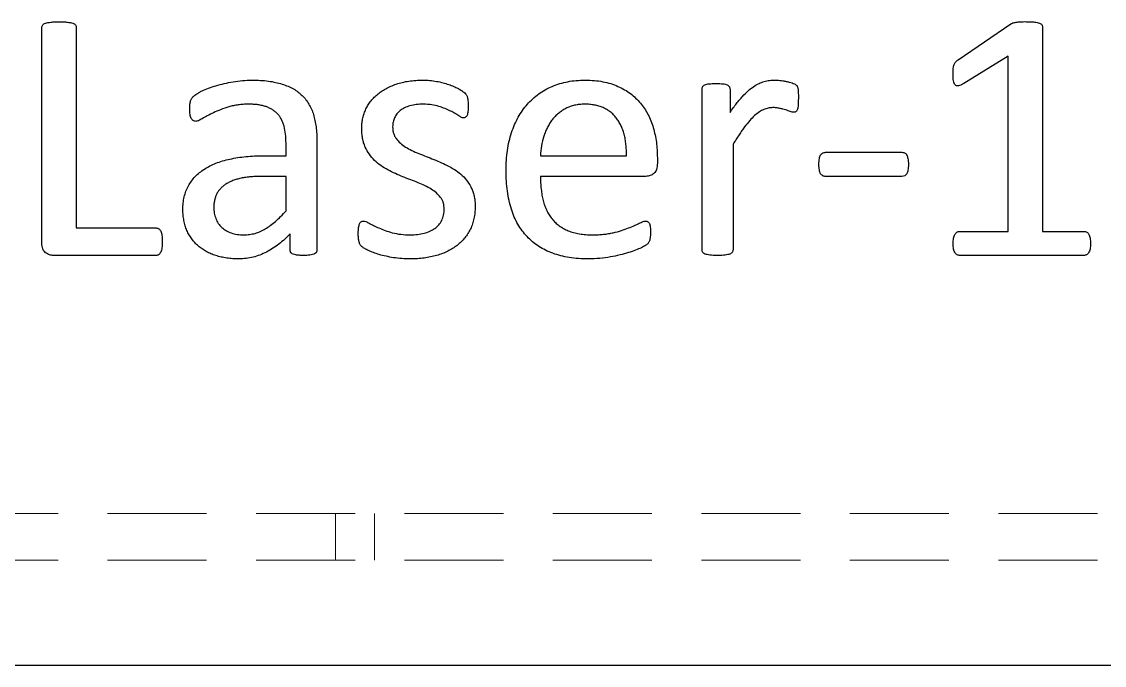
# Model space of a CAD drawing. Header units: millimetres. Extents: x 0 to 210, y 0 to 306.
# Drawn here: x 172.7 to 186.59, y 167.14 to 175.4 of the extents above; entities that cross this region are included whole.
import ezdxf

# ---------------------------------------------------------------- set-up
doc = ezdxf.new("R2010")
doc.units = ezdxf.units.MM
doc.linetypes.add('HIDDEN', pattern=[1.905, 1.27, -0.635])

msp = doc.modelspace()

# ---------------------------------------------------------------- linework, layer by layer
at = {"color": 7, "linetype": 'Continuous', "lineweight": 25}
for p, q in [((172.95762639, 172.56160747), (172.95762639, 175.32654313)), ((173.39880286, 175.32654313), (173.39880286, 172.7532435)), ((184.71497933, 174.91156151), (185.39190948, 175.37135011)), ((185.79586169, 175.33550452), (185.79586169, 172.70912585)), ((185.35468521, 174.95912585), (184.78735985, 174.60618467)), ((185.35468521, 172.70912585), (185.35468521, 174.95912585)), ((181.42821463, 172.47130416), (181.42821463, 174.53518283)), ((181.78667051, 174.53518283), (181.78667051, 174.23463136)), ((176.08997933, 173.67971408), (176.08997933, 173.84377658)), ((176.48703816, 173.86859276), (176.48703816, 172.46923614)), ((181.82527345, 173.82861114), (181.82527345, 172.47130416)), ((175.8045933, 173.67971408), (176.08997933, 173.67971408)), ((179.35468521, 173.67971408), (180.45762639, 173.67971408)), ((183.01300323, 173.72383173), (183.9932422, 173.72383173)), ((180.85468521, 173.65351923), (180.85468521, 173.58320673)), ((176.08997933, 173.4150082), (175.76805838, 173.4150082)), ((176.08997933, 172.97452107), (176.08997933, 173.4150082)), ((180.70785617, 173.4150082), (179.35468521, 173.4150082)), ((183.9932422, 173.4150082), (183.01300323, 173.4150082)), ((173.39880286, 172.7532435), (174.42453816, 172.7532435)), ((184.73152345, 172.70912585), (185.35468521, 172.70912585)), ((185.79586169, 172.70912585), (186.33147749, 172.70912585)), ((176.14305838, 172.46992548), (176.14305838, 172.6794843)), ((174.42109146, 172.40030232), (173.10514477, 172.40030232)), ((186.32872014, 172.40030232), (184.73359146, 172.40030232)), ((196.02536459, 167.14058668), (124.52494397, 167.14058668))]:
    msp.add_line(p, q, dxfattribs=at)
at = {"color": 7, "linetype": 'HIDDEN', "lineweight": 18}
for p, q in [((196.02536459, 169.09058668), (124.52494397, 169.09058668)), ((176.72515428, 169.09058668), (176.72515428, 168.49058668)), ((177.22515428, 168.49058668), (177.22515428, 169.09058668)), ((196.02536459, 168.49058668), (124.52494397, 168.49058668))]:
    msp.add_line(p, q, dxfattribs=at)
at = {"color": 7, "linetype": 'Continuous', "lineweight": 25}
for points, knots in [([(172.95762639, 175.32654313), (172.95819943, 175.33235997), (172.9593292, 175.34382794), (172.96735652, 175.36033933), (172.98311637, 175.37308689), (173.00626821, 175.38163517), (173.03660805, 175.38888529), (173.07581153, 175.39481412), (173.12385808, 175.39998728), (173.1591243, 175.40019167), (173.17821463, 175.40030232)], [0, 0, 0, 0, 0.0690550282, 0.1361428946, 0.2115820834, 0.3032686087, 0.4269725219, 0.5816730595, 0.7735509872, 1, 1, 1, 1]), ([(173.17821463, 175.40030232), (173.19776936, 175.40022725), (173.23327499, 175.40009093), (173.2815079, 175.39470473), (173.3203559, 175.38908635), (173.35045448, 175.38126653), (173.3738456, 175.37352249), (173.38906714, 175.36007401), (173.3971208, 175.34385417), (173.3982368, 175.33236879), (173.39880286, 175.32654313)], [0, 0, 0, 0, 0.2317710216, 0.420827934, 0.5754407725, 0.6964317919, 0.7905861104, 0.8639342843, 0.9309841188, 1, 1, 1, 1]), ([(185.39190948, 175.37135011), (185.39574858, 175.37377602), (185.40378059, 175.3788514), (185.41851075, 175.38445852), (185.43641164, 175.38889869), (185.45793973, 175.39385879), (185.48318721, 175.39840952), (185.51325254, 175.39873687), (185.54859396, 175.40082134), (185.57434867, 175.40048529), (185.58837088, 175.40030232)], [0, 0, 0, 0, 0.0676513355, 0.1415370648, 0.2338942264, 0.3429032026, 0.4714732299, 0.6156989461, 0.7907664089, 1, 1, 1, 1]), ([(185.58837088, 175.40030232), (185.60745535, 175.40007223), (185.64221297, 175.39965319), (185.6890871, 175.39599521), (185.72645557, 175.39199075), (185.75452503, 175.38450788), (185.77515703, 175.37534626), (185.78768402, 175.36291642), (185.79470838, 175.34949766), (185.79547662, 175.34017654), (185.79586169, 175.33550452)], [0, 0, 0, 0, 0.2428685794, 0.4423245156, 0.5987106719, 0.720065659, 0.8116413556, 0.8819698164, 0.9408399071, 1, 1, 1, 1]), ([(184.64880286, 174.73164423), (184.64881976, 174.74429298), (184.64885085, 174.76755885), (184.6518974, 174.79974434), (184.65543052, 174.82666391), (184.66186027, 174.84888002), (184.67005959, 174.8675306), (184.6819142, 174.88336332), (184.69680178, 174.89818068), (184.70864181, 174.90689635), (184.71497933, 174.91156151)], [0, 0, 0, 0, 0.1879599626, 0.3457299854, 0.4805564649, 0.5908537309, 0.6886985454, 0.7816479791, 0.8831244093, 1, 1, 1, 1]), ([(174.85468521, 174.27805967), (174.8550653, 174.29621087), (174.85574183, 174.32851907), (174.86077497, 174.37350872), (174.8762496, 174.41171256), (174.89857952, 174.43879165), (174.92235552, 174.4603231), (174.94777289, 174.47601987), (174.97722846, 174.4946547), (175.02708039, 174.51846518), (175.09761691, 174.54957781), (175.19323518, 174.58032418), (175.29845995, 174.60870205), (175.41243629, 174.63085721), (175.53134606, 174.64797314), (175.61243599, 174.64952646), (175.65293889, 174.65030232)], [0, 0, 0, 0, 0.0563931712, 0.1003769527, 0.1397198296, 0.1823882609, 0.2081569167, 0.2390200086, 0.2748640689, 0.3163351025, 0.4102801003, 0.5140435354, 0.6277218741, 0.7484506847, 0.874355812, 1, 1, 1, 1]), ([(175.65293889, 174.65030232), (175.68948337, 174.64952355), (175.75992934, 174.64802233), (175.86149475, 174.63989688), (175.95420557, 174.62280502), (176.03890031, 174.60139693), (176.11534237, 174.5726225), (176.18472477, 174.53940055), (176.24615852, 174.49902769), (176.29958945, 174.45232777), (176.3464262, 174.40020119), (176.38596528, 174.34171191), (176.41833056, 174.27721839), (176.44395724, 174.20682857), (176.46262362, 174.13065665), (176.47756574, 174.0487797), (176.4854769, 173.96066114), (176.486508, 173.89985648), (176.48703816, 173.86859276)], [0, 0, 0, 0, 0.0829849862, 0.15996833, 0.2309831384, 0.2967785435, 0.3580175506, 0.4161095238, 0.4710896471, 0.5243347843, 0.5767973165, 0.6297529018, 0.6841108046, 0.7402226373, 0.7994351011, 0.8619582136, 0.929023522, 1, 1, 1, 1]), ([(177.06056757, 174.03127658), (177.0609568, 174.05154452), (177.06173102, 174.09185979), (177.07233446, 174.15153272), (177.08696351, 174.21014348), (177.10870214, 174.26691434), (177.13593074, 174.32167723), (177.17089761, 174.37256123), (177.21106353, 174.42058897), (177.25742348, 174.46490012), (177.31042362, 174.5048673), (177.36882195, 174.54148851), (177.43382148, 174.57327167), (177.50470795, 174.6009599), (177.58231908, 174.62268623), (177.66562464, 174.63965888), (177.75547964, 174.64805111), (177.81721761, 174.64953455), (177.84917051, 174.65030232)], [0, 0, 0, 0, 0.0540453228, 0.1075024178, 0.1613698505, 0.2151533665, 0.2694800235, 0.3242723609, 0.3795741191, 0.4364197911, 0.4950741581, 0.5565301599, 0.6201854163, 0.6879756766, 0.759439323, 0.8351211791, 0.9146658541, 1, 1, 1, 1]), ([(177.84917051, 174.65030232), (177.8779353, 174.64946723), (177.93569631, 174.64779032), (178.02091681, 174.6355056), (178.10206291, 174.61831808), (178.175647, 174.59578036), (178.24058165, 174.57284903), (178.29412299, 174.54551009), (178.33701373, 174.5198619), (178.36936649, 174.49708901), (178.39153286, 174.47779504), (178.40538355, 174.46092156), (178.41309416, 174.44446163), (178.41748346, 174.42684584), (178.42183485, 174.40640749), (178.42506653, 174.38198289), (178.42820592, 174.35258366), (178.42821155, 174.33115062), (178.42821463, 174.31941997)], [0, 0, 0, 0, 0.11567817758, 0.23228698939, 0.34578408751, 0.44901913322, 0.54173675166, 0.62234719366, 0.69035530385, 0.74268590336, 0.78129942472, 0.80829646838, 0.82979656075, 0.85379437247, 0.88116857587, 0.91384967842, 0.95284851887, 1, 1, 1, 1]), ([(178.91350874, 173.49290342), (178.91409815, 173.53661052), (178.91524909, 173.6219584), (178.93019472, 173.7464408), (178.95032692, 173.86459703), (178.98195061, 173.97536714), (179.02088151, 174.07883257), (179.06806522, 174.17459291), (179.1222599, 174.26251159), (179.18482539, 174.341748), (179.2548232, 174.41229909), (179.33159205, 174.47477098), (179.41559327, 174.52816123), (179.50635479, 174.57216115), (179.60318659, 174.6078269), (179.70623118, 174.63196617), (179.81443629, 174.64790795), (179.88840356, 174.64949335), (179.92614661, 174.65030232)], [0, 0, 0, 0, 0.0754354862, 0.1473046475, 0.2162688163, 0.2822251943, 0.34590267, 0.4069527778, 0.4663052273, 0.523942804, 0.5809056873, 0.6376136647, 0.6945281484, 0.7523852457, 0.8115130734, 0.8723422395, 0.9348604508, 1, 1, 1, 1]), ([(179.92614661, 174.65030232), (179.96618777, 174.64953312), (180.04336478, 174.64805053), (180.15437832, 174.63232829), (180.25647803, 174.60840772), (180.3486831, 174.57235376), (180.43294695, 174.52963865), (180.50877424, 174.4791067), (180.5774765, 174.42224589), (180.63729005, 174.35744902), (180.6907482, 174.2873464), (180.73560211, 174.21045366), (180.77392402, 174.12850742), (180.80288401, 174.04028665), (180.82637309, 173.94841671), (180.84287817, 173.85276503), (180.85256884, 173.75413492), (180.85397428, 173.68731833), (180.85468521, 173.65351923)], [0, 0, 0, 0, 0.077659023, 0.1496832512, 0.2171759299, 0.2806991553, 0.3413310647, 0.4002056352, 0.4571903021, 0.5139826947, 0.5709760858, 0.6279555174, 0.6864182245, 0.7462128576, 0.8078644908, 0.8703301056, 0.9344066321, 1, 1, 1, 1]), ([(181.78667051, 174.23463136), (181.80085779, 174.25489192), (181.82814579, 174.29386136), (181.86846195, 174.34944576), (181.90848708, 174.39807537), (181.95784187, 174.45395849), (182.01679572, 174.51257333), (182.08750107, 174.56842632), (182.15551724, 174.60946244), (182.2239952, 174.6335851), (182.29131227, 174.6481484), (182.33646052, 174.64958889), (182.35882124, 174.65030232)], [0, 0, 0, 0, 0.1004618626, 0.1932297, 0.2787887278, 0.3561357754, 0.4960420431, 0.6157090158, 0.7215123213, 0.816872714, 0.9093019471, 1, 1, 1, 1]), ([(182.35882124, 174.65030232), (182.36962646, 174.65020173), (182.39241899, 174.64998954), (182.42829344, 174.64693129), (182.46723994, 174.6423719), (182.50747669, 174.63481632), (182.5466909, 174.62561666), (182.58144705, 174.6144916), (182.61027, 174.60503434), (182.62985016, 174.59264254), (182.64252663, 174.58133443), (182.64994494, 174.56991427), (182.65530889, 174.55786828), (182.65841134, 174.54264026), (182.66150806, 174.52220228), (182.66203953, 174.49449643), (182.66405233, 174.45800229), (182.66370451, 174.43063914), (182.66350874, 174.41523798)], [0, 0, 0, 0, 0.0695103247, 0.1466251063, 0.2315389512, 0.321734066, 0.4099563261, 0.4904013224, 0.5568565065, 0.6040331533, 0.6385516149, 0.6652076076, 0.6910303938, 0.7229491632, 0.7647705254, 0.8239887472, 0.9009332346, 1, 1, 1, 1]), ([(184.78735985, 174.60618467), (184.77439759, 174.59973482), (184.75194586, 174.58856313), (184.72090817, 174.57681421), (184.69459899, 174.5764979), (184.67329968, 174.58816514), (184.66050646, 174.61149509), (184.6528676, 174.64290594), (184.64949488, 174.68401768), (184.64904991, 174.71464153), (184.64880286, 174.73164423)], [0, 0, 0, 0, 0.1623060313, 0.2811277607, 0.3686601833, 0.448143587, 0.5395254088, 0.6568891477, 0.8095010667, 1, 1, 1, 1]), ([(181.42821463, 174.53518283), (181.42869499, 174.54071408), (181.42959618, 174.55109116), (181.43435344, 174.56670843), (181.446827, 174.5795928), (181.46535744, 174.59034857), (181.49004848, 174.59928756), (181.52208197, 174.60336202), (181.56211741, 174.60614162), (181.59203741, 174.6061692), (181.60882124, 174.60618467)], [0, 0, 0, 0, 0.0772829389, 0.1449892055, 0.2219411668, 0.3194881072, 0.4417875585, 0.5841468939, 0.7667244077, 1, 1, 1, 1]), ([(181.60882124, 174.60618467), (181.62491782, 174.60616737), (181.6541525, 174.60613595), (181.69369686, 174.6032375), (181.72560794, 174.59956976), (181.74963598, 174.59044988), (181.76703118, 174.57924035), (181.7788024, 174.56641259), (181.78570722, 174.55142998), (181.78633911, 174.54077226), (181.78667051, 174.53518283)], [0, 0, 0, 0, 0.2271962272, 0.4126349198, 0.5604310762, 0.678562844, 0.7721724521, 0.8503303303, 0.9215059574, 1, 1, 1, 1]), ([(182.66350874, 174.41523798), (182.66341061, 174.3998394), (182.66323182, 174.3717828), (182.66120147, 174.3335954), (182.65816266, 174.30286743), (182.6529713, 174.27884126), (182.64531154, 174.26073018), (182.63555796, 174.24732094), (182.62179253, 174.23867543), (182.61125072, 174.23783752), (182.60560433, 174.23738872)], [0, 0, 0, 0, 0.2257333133, 0.4112915658, 0.5604717992, 0.6781381815, 0.7701496367, 0.846969611, 0.918034076, 1, 1, 1, 1]), ([(174.93120176, 174.12089055), (174.92539948, 174.12150464), (174.91405889, 174.12270489), (174.89773291, 174.12988453), (174.88490242, 174.14327609), (174.87233712, 174.16016934), (174.86418699, 174.1833715), (174.85776987, 174.21108436), (174.85586955, 174.24334807), (174.8550927, 174.26611669), (174.85468521, 174.27805967)], [0, 0, 0, 0, 0.0901816897, 0.17626040509, 0.26948588748, 0.37424635001, 0.50058309232, 0.64662355837, 0.81464099756, 1, 1, 1, 1]), ([(175.61088926, 174.34147879), (175.58789869, 174.34108595), (175.54297914, 174.34031841), (175.4772654, 174.33420841), (175.41504605, 174.3231965), (175.33929564, 174.30313999), (175.25315365, 174.27384628), (175.16166781, 174.23387805), (175.08373939, 174.19455038), (175.02825468, 174.16322761), (174.99153201, 174.14015073), (174.96794771, 174.13060677), (174.94873616, 174.12234575), (174.93654461, 174.12133396), (174.93120176, 174.12089055)], [0, 0, 0, 0, 0.0952906216, 0.186181152, 0.2732482423, 0.3568766519, 0.5107924503, 0.6498672411, 0.7704149498, 0.872370113, 0.9141924531, 0.9495882467, 0.9779074446, 1, 1, 1, 1]), ([(176.08997933, 173.84377658), (176.08904949, 173.88225246), (176.08729312, 173.9549293), (176.07029792, 174.04219978), (176.0513479, 174.10446289), (176.03228315, 174.14577347), (176.00963546, 174.18321067), (175.98256328, 174.21670748), (175.9510511, 174.24557523), (175.91638702, 174.27181478), (175.87657271, 174.29278625), (175.83307276, 174.31098228), (175.7846533, 174.32455185), (175.73147845, 174.33517384), (175.67279283, 174.34013024), (175.63203478, 174.34101814), (175.61088926, 174.34147879)], [0, 0, 0, 0, 0.1442134007, 0.2724038063, 0.3321271679, 0.3880772119, 0.4426480527, 0.4959784851, 0.5490573574, 0.6026936498, 0.6586436939, 0.7174132274, 0.7793610883, 0.8470064668, 0.9206260509, 1, 1, 1, 1]), ([(177.85468521, 174.34147879), (177.82358739, 174.34049577), (177.76461898, 174.33863174), (177.68231716, 174.32293172), (177.61218663, 174.29804752), (177.55548581, 174.26319498), (177.51166248, 174.21963964), (177.48052547, 174.16881024), (177.46105293, 174.11190194), (177.45877771, 174.07209834), (177.45762639, 174.05195673)], [0, 0, 0, 0, 0.16856715156, 0.31964085167, 0.45254517281, 0.5701358717, 0.67766417698, 0.78455484248, 0.89097937039, 1, 1, 1, 1]), ([(178.36686352, 174.1650082), (178.35792133, 174.16680593), (178.33539703, 174.17133418), (178.30208757, 174.19660334), (178.2564489, 174.2245323), (178.19881098, 174.25546473), (178.12973774, 174.28644197), (178.04946876, 174.31561217), (177.95653373, 174.33860535), (177.88977018, 174.34048894), (177.85468521, 174.34147879)], [0, 0, 0, 0, 0.049290785, 0.1241575461, 0.2233517512, 0.3428905603, 0.4804481729, 0.6363849268, 0.8089163557, 1, 1, 1, 1]), ([(178.42821463, 174.31941997), (178.42815513, 174.30677734), (178.42804462, 174.28329376), (178.42544516, 174.25077197), (178.42071031, 174.22348837), (178.41434347, 174.20145513), (178.40528668, 174.18427611), (178.39337899, 174.17318815), (178.38038856, 174.16625616), (178.37130345, 174.16541787), (178.36686352, 174.1650082)], [0, 0, 0, 0, 0.2080106405, 0.3863782933, 0.5362090303, 0.662984213, 0.7628872753, 0.8511646361, 0.927263575, 1, 1, 1, 1]), ([(179.92201058, 174.34147879), (179.89968162, 174.3408484), (179.85615033, 174.33961944), (179.7931444, 174.32917317), (179.73434481, 174.31176538), (179.67995536, 174.28773927), (179.6302043, 174.25738317), (179.58357567, 174.2240599), (179.54219593, 174.18489879), (179.50472737, 174.14200517), (179.47151934, 174.09484588), (179.44264271, 174.04372764), (179.41775338, 173.98873424), (179.38944039, 173.91086642), (179.36412692, 173.80752679), (179.35785419, 173.7226126), (179.35468521, 173.67971408)], [0, 0, 0, 0, 0.0688725322, 0.1342699807, 0.1964150959, 0.2576842815, 0.31715024, 0.3760085416, 0.4342053481, 0.4925057385, 0.5515261257, 0.6118608591, 0.6734206836, 0.737576197, 0.8674239144, 1, 1, 1, 1]), ([(180.45762639, 173.67971408), (180.457684, 173.70476443), (180.45779618, 173.75353982), (180.45318218, 173.82476472), (180.44325244, 173.89195344), (180.43011454, 173.95510668), (180.41111577, 174.0138978), (180.38772532, 174.06832589), (180.36009761, 174.11893475), (180.32839563, 174.1652548), (180.29257176, 174.20719543), (180.25159596, 174.24283788), (180.20700152, 174.27391005), (180.15785781, 174.29839814), (180.10475541, 174.31810383), (180.04754974, 174.33149191), (179.98614842, 174.34007149), (179.94387033, 174.34099915), (179.92201058, 174.34147879)], [0, 0, 0, 0, 0.0773780166, 0.1506622716, 0.2202321916, 0.2870646895, 0.3496975328, 0.4107496359, 0.4698388345, 0.5275299891, 0.5838912787, 0.6397180705, 0.6948500373, 0.7513586536, 0.8088529467, 0.8694577149, 0.932503531, 1, 1, 1, 1]), ([(182.33400507, 174.29736114), (182.31456977, 174.2961013), (182.27534432, 174.29355862), (182.21713285, 174.27432724), (182.15844839, 174.24150779), (182.09823528, 174.19316519), (182.0350022, 174.12836779), (181.98223598, 174.06253365), (181.93767296, 174.00110198), (181.90215132, 173.94785248), (181.86415351, 173.88999908), (181.83854116, 173.84955961), (181.82527345, 173.82861114)], [0, 0, 0, 0, 0.0809335826, 0.1633448848, 0.2529535741, 0.3600839835, 0.4840530961, 0.6297843139, 0.7114179489, 0.8004306105, 0.8966190156, 1, 1, 1, 1]), ([(182.60560433, 174.23738872), (182.59866136, 174.23806662), (182.58308298, 174.23958768), (182.55871996, 174.24807187), (182.53075176, 174.25886311), (182.49859014, 174.26861701), (182.46305466, 174.27974574), (182.42330884, 174.28790296), (182.38009582, 174.29685594), (182.34968447, 174.29718928), (182.33400507, 174.29736114)], [0, 0, 0, 0, 0.0746337228, 0.1674602908, 0.2751189128, 0.396778869, 0.5278700413, 0.6744447998, 0.8321510925, 1, 1, 1, 1]), ([(178.1193911, 172.99657989), (178.11894501, 173.0106492), (178.11807231, 173.03817393), (178.10886084, 173.07750719), (178.09434248, 173.11347619), (178.06643686, 173.15664225), (178.02032934, 173.20526881), (177.95165849, 173.25436013), (177.87196982, 173.29739453), (177.78292675, 173.33476606), (177.68811172, 173.37137568), (177.59017718, 173.40888933), (177.49235512, 173.451161), (177.39580378, 173.4962947), (177.30585716, 173.55206711), (177.22466722, 173.61820045), (177.15563443, 173.69795876), (177.11142139, 173.77580369), (177.0844248, 173.84493316), (177.07128928, 173.90302946), (177.06178933, 173.96547756), (177.06098217, 174.00894809), (177.06056757, 174.03127658)], [0, 0, 0, 0, 0.0264307386, 0.0517082189, 0.0755548677, 0.0990659928, 0.1480165776, 0.2005943851, 0.2572882693, 0.3180916823, 0.3821630387, 0.4485626736, 0.515383274, 0.5826763964, 0.6489012506, 0.7140030012, 0.7790012971, 0.8461971208, 0.8813676026, 0.9182808052, 0.9580252198, 1, 1, 1, 1]), ([(177.45762639, 174.05195673), (177.45806106, 174.03742952), (177.45890501, 174.00922377), (177.46812061, 173.96895484), (177.48287119, 173.93223283), (177.50988065, 173.88776726), (177.55703272, 173.83924886), (177.62524363, 173.78930633), (177.70519215, 173.7454743), (177.79477094, 173.70756849), (177.88982793, 173.67049053), (177.98749884, 173.63238403), (178.08565336, 173.59156781), (178.18145263, 173.54520109), (178.27316779, 173.49324388), (178.35339961, 173.42749147), (178.42188621, 173.35013315), (178.4657321, 173.27430868), (178.49223051, 173.20716771), (178.50690779, 173.15123151), (178.51491139, 173.09056561), (178.51592732, 173.04853281), (178.51644992, 173.02691077)], [0, 0, 0, 0, 0.0274294242, 0.0532564471, 0.0776240526, 0.101991658, 0.1511857175, 0.2042834606, 0.261469367, 0.3231472243, 0.3881007046, 0.4544261979, 0.5214088441, 0.589036675, 0.6556575557, 0.7201954998, 0.7842474551, 0.8500542647, 0.884589146, 0.9205278427, 0.959118838, 1, 1, 1, 1]), ([(174.76644992, 172.98899717), (174.7670676, 173.01732598), (174.76827075, 173.07250669), (174.78268982, 173.15206183), (174.80451732, 173.22610631), (174.83573747, 173.29445196), (174.87630115, 173.35640145), (174.92340158, 173.41387654), (174.97915707, 173.46489867), (175.04232516, 173.51064441), (175.11347713, 173.55066384), (175.19165861, 173.58564536), (175.27765669, 173.61451456), (175.37047244, 173.63857842), (175.47053341, 173.65666623), (175.57653638, 173.67077097), (175.68868384, 173.67797894), (175.7652925, 173.67912576), (175.8045933, 173.67971408)], [0, 0, 0, 0, 0.06032764666, 0.11751018532, 0.17175277452, 0.22458104126, 0.27703318776, 0.32921928754, 0.38260564269, 0.43767590809, 0.49515774067, 0.55633861975, 0.62001063091, 0.68833175129, 0.76058622447, 0.8366622498, 0.91620654985, 1, 1, 1, 1]), ([(182.92821463, 173.57079864), (182.92840455, 173.58391425), (182.92875554, 173.6081537), (182.9330519, 173.64134007), (182.93855804, 173.66846416), (182.94750469, 173.68960984), (182.96009192, 173.70513498), (182.97520874, 173.71629056), (182.99344863, 173.72281054), (183.00628659, 173.72348097), (183.01300323, 173.72383173)], [0, 0, 0, 0, 0.1986170814, 0.3670715333, 0.5064532535, 0.6171246146, 0.7112129953, 0.805943625, 0.8984724217, 1, 1, 1, 1]), ([(183.9932422, 173.72383173), (183.99927069, 173.72370504), (184.01092882, 173.72346004), (184.02732798, 173.71755399), (184.04256298, 173.70739587), (184.05347413, 173.68997186), (184.06348795, 173.66832755), (184.06970995, 173.64088949), (184.07499199, 173.60799494), (184.07517411, 173.58392763), (184.07527345, 173.57079864)], [0, 0, 0, 0, 0.0921174355, 0.1781404643, 0.2643808148, 0.3682760036, 0.488434383, 0.6306603483, 0.7985211727, 1, 1, 1, 1]), ([(180.85468521, 173.58320673), (180.85420234, 173.56915973), (180.85329793, 173.54284987), (180.84554852, 173.50620182), (180.83063772, 173.47646164), (180.81114105, 173.45271409), (180.78703924, 173.43707213), (180.76261489, 173.42339355), (180.73550039, 173.4170397), (180.71706616, 173.41568502), (180.70785617, 173.4150082)], [0, 0, 0, 0, 0.1669474989, 0.3126907189, 0.4409304696, 0.5591222451, 0.6727782306, 0.7802622941, 0.890216001, 1, 1, 1, 1]), ([(183.01300323, 173.4150082), (183.00624513, 173.41526767), (182.99324559, 173.41576676), (182.97562089, 173.42354004), (182.95961682, 173.43359894), (182.9475972, 173.45009744), (182.93854041, 173.47173395), (182.93313447, 173.49936768), (182.92870926, 173.53297518), (182.92838919, 173.55745012), (182.92821463, 173.57079864)], [0, 0, 0, 0, 0.1003212147, 0.1929726865, 0.2845960935, 0.3802654971, 0.4927705872, 0.6338511476, 0.8003040024, 1, 1, 1, 1]), ([(184.07527345, 173.57079864), (184.07510603, 173.55721394), (184.07479862, 173.53226929), (184.07030213, 173.49827623), (184.06528789, 173.47028543), (184.05264564, 173.44435314), (184.03028062, 173.4191414), (184.00559359, 173.41638652), (183.9932422, 173.4150082)], [0, 0, 0, 0, 0.2061807833, 0.3785955896, 0.5217915118, 0.6342613763, 0.8170139559, 1, 1, 1, 1]), ([(175.76805838, 173.4150082), (175.74299722, 173.41490615), (175.69464545, 173.41470925), (175.62475579, 173.40863264), (175.55976571, 173.40085539), (175.49994834, 173.38903381), (175.44496687, 173.37480032), (175.39510005, 173.35687102), (175.34990708, 173.33563337), (175.31007832, 173.31056925), (175.27415524, 173.28376077), (175.24389992, 173.25345593), (175.21873539, 173.22035861), (175.19778294, 173.1854314), (175.18249938, 173.14717302), (175.17176253, 173.10664869), (175.16436855, 173.06325158), (175.16380156, 173.03337721), (175.16350874, 173.01794938)], [0, 0, 0, 0, 0.0918881421, 0.177284501, 0.2571571422, 0.3318735338, 0.4007725647, 0.4652946931, 0.525992938, 0.5835306828, 0.6376452103, 0.6900930437, 0.7399934278, 0.7898653299, 0.8390125928, 0.8905379992, 0.9434712213, 1, 1, 1, 1]), ([(179.96888558, 172.35618467), (179.92680699, 172.35718921), (179.84519601, 172.35913749), (179.72652516, 172.37193169), (179.61615277, 172.39491717), (179.5131818, 172.42529672), (179.41897929, 172.46660973), (179.33192172, 172.51548027), (179.25304778, 172.57391001), (179.18133107, 172.64031055), (179.11818939, 172.71613079), (179.06368482, 172.80110497), (179.0164198, 172.89445065), (178.97889131, 172.99732194), (178.94902569, 173.10870019), (178.92921836, 173.22925476), (178.91544312, 173.35816474), (178.91416578, 173.44713788), (178.91350874, 173.49290342)], [0, 0, 0, 0, 0.0711392015, 0.1379737369, 0.2014346852, 0.2615247512, 0.3191117718, 0.374954756, 0.42996192, 0.4846568416, 0.5398146766, 0.5962744025, 0.6549927743, 0.7163255804, 0.7810589697, 0.8496473587, 0.9226623815, 1, 1, 1, 1]), ([(179.35468521, 173.4150082), (179.35496423, 173.38695437), (179.35550716, 173.3323646), (179.36314408, 173.25259974), (179.37270256, 173.17692011), (179.38804959, 173.10573385), (179.40751662, 173.03889915), (179.43419763, 172.97755402), (179.46499948, 172.92021209), (179.50249054, 172.86850544), (179.54550859, 172.82139564), (179.59550725, 172.78118435), (179.65066863, 172.74528306), (179.71235303, 172.71543832), (179.78130811, 172.69303516), (179.85677639, 172.6764525), (179.93923563, 172.6670051), (179.99643512, 172.66569017), (180.02610066, 172.6650082)], [0, 0, 0, 0, 0.0726862798, 0.1414398026, 0.2075631469, 0.2702946731, 0.3300250936, 0.3876639343, 0.4433748831, 0.4984196083, 0.5527899469, 0.6082328076, 0.6642390714, 0.7231110496, 0.7852659374, 0.8517424272, 0.9231087297, 1, 1, 1, 1]), ([(175.48611904, 172.35618467), (175.45943936, 172.35667571), (175.40709648, 172.35763907), (175.33065479, 172.36631331), (175.25792922, 172.37898253), (175.18972463, 172.39771458), (175.12563026, 172.42104601), (175.06666981, 172.44999546), (175.01221624, 172.48320384), (174.96301587, 172.52138331), (174.91854479, 172.56412358), (174.8799781, 172.6121779), (174.84585357, 172.66426318), (174.81687808, 172.7207363), (174.79375114, 172.78191751), (174.77844641, 172.84754248), (174.76841668, 172.91699963), (174.76711627, 172.96460395), (174.76644992, 172.98899717)], [0, 0, 0, 0, 0.0738946767, 0.1449739955, 0.2129072946, 0.2782370905, 0.3406802187, 0.4016121373, 0.4599198932, 0.517097533, 0.5738268255, 0.6304022974, 0.6874379866, 0.7460922792, 0.8059267193, 0.8681552769, 0.9324406293, 1, 1, 1, 1]), ([(175.16350874, 173.01794938), (175.16450587, 172.99229678), (175.16642418, 172.94294515), (175.18663327, 172.87311045), (175.21837039, 172.8111557), (175.26364254, 172.75861031), (175.31999788, 172.71585136), (175.38788037, 172.68644532), (175.46517454, 172.66817448), (175.52001464, 172.6660993), (175.54884882, 172.6650082)], [0, 0, 0, 0, 0.1299336864, 0.2499723987, 0.3658272847, 0.4808626479, 0.5991708069, 0.7219010532, 0.8537793557, 1, 1, 1, 1]), ([(175.54884882, 172.6650082), (175.5732816, 172.66590293), (175.62166611, 172.66767477), (175.69235728, 172.68281196), (175.76032089, 172.70645551), (175.82612283, 172.74020674), (175.89051153, 172.78504556), (175.95690408, 172.83792344), (176.02387693, 172.90212626), (176.06728589, 172.94966739), (176.08997933, 172.97452107)], [0, 0, 0, 0, 0.1137080733, 0.2251773794, 0.3351982988, 0.4481734977, 0.5684098468, 0.700136955, 0.8432368275, 1, 1, 1, 1]), ([(177.68441867, 172.6650082), (177.71550096, 172.66608242), (177.77484934, 172.66813352), (177.85924244, 172.68310413), (177.93375742, 172.70854234), (177.99870101, 172.74347093), (178.05178154, 172.79025086), (178.09084032, 172.84901705), (178.11611024, 172.91904416), (178.11826324, 172.96992557), (178.1193911, 172.99657989)], [0, 0, 0, 0, 0.1508560855, 0.2880439026, 0.4143365269, 0.5316758458, 0.6438594345, 0.754000149, 0.8711324967, 1, 1, 1, 1]), ([(178.51644992, 173.02691077), (178.51595497, 173.0008914), (178.51498594, 172.94994958), (178.50248922, 172.87587758), (178.48440408, 172.80584319), (178.45791899, 172.74064769), (178.42459237, 172.68042502), (178.38512939, 172.62462275), (178.33850914, 172.57425637), (178.2861055, 172.52859475), (178.22769088, 172.48882789), (178.16459801, 172.4529857), (178.09539023, 172.42395286), (178.02154037, 172.39887064), (177.94305863, 172.37988512), (177.86059502, 172.36610763), (177.77420806, 172.35768603), (177.71522832, 172.35669221), (177.68510801, 172.35618467)], [0, 0, 0, 0, 0.0647248321, 0.1267209951, 0.1865453247, 0.2445635335, 0.3014216315, 0.3576310267, 0.4143305325, 0.4719295863, 0.5303415248, 0.590034348, 0.6523229537, 0.7169237214, 0.7840963538, 0.8531463025, 0.9250034273, 1, 1, 1, 1]), ([(177.01644992, 172.68568835), (177.01672477, 172.69902322), (177.01722817, 172.72344698), (177.02049709, 172.75713695), (177.02599019, 172.78429774), (177.03202691, 172.80598477), (177.03984256, 172.82274919), (177.05183501, 172.83389366), (177.06617149, 172.84039881), (177.07658471, 172.84111214), (177.08193705, 172.84147879)], [0, 0, 0, 0, 0.2138276117, 0.3916401936, 0.5419386101, 0.657340321, 0.7529243375, 0.8337315791, 0.9145388207, 1, 1, 1, 1]), ([(177.08193705, 172.84147879), (177.092671, 172.83967043), (177.11931582, 172.83518156), (177.16136387, 172.81107571), (177.21620216, 172.78293867), (177.28360116, 172.75088936), (177.36365946, 172.7192497), (177.45706524, 172.68967364), (177.56561163, 172.66813755), (177.64340217, 172.66608857), (177.68441867, 172.6650082)], [0, 0, 0, 0, 0.0511320148, 0.1269248085, 0.2260308544, 0.3436212452, 0.4791652226, 0.6327342247, 0.8063523174, 1, 1, 1, 1]), ([(180.02610066, 172.6650082), (180.05001393, 172.66511008), (180.09630253, 172.66530728), (180.16365413, 172.67146855), (180.22704662, 172.67916984), (180.3038951, 172.6947872), (180.39012845, 172.71815227), (180.48136931, 172.75067007), (180.55710005, 172.78341318), (180.61848939, 172.81098617), (180.66443129, 172.83509585), (180.69300178, 172.83965743), (180.70440948, 172.84147879)], [0, 0, 0, 0, 0.1013556813, 0.1961927748, 0.286596348, 0.3720157256, 0.5284931605, 0.6650230693, 0.7824769239, 0.8779575631, 0.9512705721, 1, 1, 1, 1]), ([(180.70440948, 172.84147879), (180.70978724, 172.8411629), (180.7200394, 172.8405607), (180.73372198, 172.83363947), (180.74563497, 172.82370266), (180.75363647, 172.80811535), (180.75990965, 172.78812149), (180.76344351, 172.76229458), (180.76640596, 172.73033643), (180.76643436, 172.70683963), (180.76644992, 172.69396041)], [0, 0, 0, 0, 0.089644472, 0.17089824, 0.2530660275, 0.3465442205, 0.4602127991, 0.6050801564, 0.7835340285, 1, 1, 1, 1]), ([(174.42453816, 172.7532435), (174.43088631, 172.75282524), (174.44306287, 172.75202299), (174.45894073, 172.74252762), (174.47280415, 172.72965254), (174.48356306, 172.71088776), (174.49292214, 172.68687672), (174.49743375, 172.65616907), (174.5010325, 172.61937369), (174.5014939, 172.59264304), (174.50174404, 172.57815158)], [0, 0, 0, 0, 0.089068866, 0.1708451946, 0.256252117, 0.3558742286, 0.4746576214, 0.6205937377, 0.7943128933, 1, 1, 1, 1]), ([(177.68510801, 172.35618467), (177.64831212, 172.35699594), (177.57613849, 172.35858721), (177.47176407, 172.37041831), (177.37545703, 172.38851578), (177.28886158, 172.40975608), (177.21436222, 172.43579012), (177.15137158, 172.46019649), (177.10323154, 172.48574875), (177.06573813, 172.50824555), (177.04076088, 172.53781862), (177.02567227, 172.5764569), (177.01738465, 172.62673378), (177.01678569, 172.66451083), (177.01644992, 172.68568835)], [0, 0, 0, 0, 0.1323967636, 0.2596908081, 0.3774360534, 0.4849328667, 0.5801160394, 0.6613459349, 0.727549481, 0.7763995241, 0.8174789925, 0.8641676508, 0.9238534618, 1, 1, 1, 1]), ([(180.76644992, 172.69396041), (180.76638162, 172.68475972), (180.76625335, 172.66748144), (180.76367972, 172.64341137), (180.76207297, 172.62214649), (180.75853812, 172.6034677), (180.75395456, 172.58664233), (180.74676818, 172.57143703), (180.73680457, 172.55786329), (180.72676994, 172.54585015), (180.71399034, 172.53621129), (180.69813396, 172.52624559), (180.6756423, 172.51458209), (180.63558213, 172.49218264), (180.57103018, 172.46571106), (180.48004502, 172.43418097), (180.37158098, 172.40489364), (180.24842608, 172.3790552), (180.11241215, 172.35923372), (180.01767498, 172.35722115), (179.96888558, 172.35618467)], [0, 0, 0, 0, 0.029101049, 0.054649852, 0.0765776449, 0.0965485915, 0.114731066, 0.1316476088, 0.1494032396, 0.1679457981, 0.1808949883, 0.1998606253, 0.2271997156, 0.2610406174, 0.3450806361, 0.4474335948, 0.5658248231, 0.7003358151, 0.8456737373, 1, 1, 1, 1]), ([(184.64880286, 172.55264607), (184.6492435, 172.56507398), (184.65006323, 172.58819401), (184.65483518, 172.62033694), (184.66213126, 172.64729916), (184.67203851, 172.66928025), (184.68327714, 172.68705968), (184.69789831, 172.69923777), (184.71397219, 172.70742192), (184.72568664, 172.70855919), (184.73152345, 172.70912585)], [0, 0, 0, 0, 0.1914835315, 0.3562229178, 0.4996909263, 0.6201210612, 0.7271599499, 0.8200946933, 0.9103608957, 1, 1, 1, 1]), ([(186.33147749, 172.70912585), (186.33731746, 172.70854577), (186.34924714, 172.70736079), (186.36575217, 172.69901289), (186.3818185, 172.68776511), (186.39223345, 172.66911397), (186.40158917, 172.64727384), (186.40792154, 172.62021636), (186.41316238, 172.58823066), (186.41338768, 172.56508359), (186.41350874, 172.55264607)], [0, 0, 0, 0, 0.089258767, 0.1823348841, 0.2803541883, 0.3849971018, 0.5035087642, 0.6454515668, 0.8094919665, 1, 1, 1, 1]), ([(173.10514477, 172.40030232), (173.08761139, 172.40215955), (173.05141874, 172.40599327), (173.0101758, 172.42928854), (172.9819618, 172.45699216), (172.96789246, 172.4866818), (172.95862281, 172.52197531), (172.95797489, 172.54774586), (172.95762639, 172.56160747)], [0, 0, 0, 0, 0.2125470945, 0.4387426359, 0.5592015971, 0.6878305152, 0.8320886173, 1, 1, 1, 1]), ([(174.50174404, 172.57815158), (174.50147744, 172.56366556), (174.50098568, 172.53694493), (174.49759834, 172.5003118), (174.49252016, 172.46958264), (174.483728, 172.44451639), (174.47196556, 172.42484551), (174.45806742, 172.40986184), (174.44016714, 172.40190189), (174.42759437, 172.40084761), (174.42109146, 172.40030232)], [0, 0, 0, 0, 0.2007340446, 0.3702699445, 0.5095597198, 0.6314532248, 0.7357717921, 0.8258473056, 0.9099244866, 1, 1, 1, 1]), ([(176.14305838, 172.6794843), (176.12023048, 172.65588078), (176.07495379, 172.60906572), (176.00087654, 172.54632537), (175.92273823, 172.49087717), (175.84092307, 172.4433964), (175.75630214, 172.40423453), (175.66856509, 172.37651501), (175.57824897, 172.35928289), (175.51698551, 172.35722268), (175.48611904, 172.35618467)], [0, 0, 0, 0, 0.1306715137, 0.2591729828, 0.3858343813, 0.5116770934, 0.6353157816, 0.7562545575, 0.8771933333, 1, 1, 1, 1]), ([(184.73359146, 172.40030232), (184.72828261, 172.40078361), (184.7176158, 172.40175065), (184.70153579, 172.40715361), (184.68795437, 172.41925703), (184.67422368, 172.43442958), (184.66363278, 172.45589754), (184.65421429, 172.48232627), (184.65019028, 172.51554904), (184.64929268, 172.53954917), (184.64880286, 172.55264607)], [0, 0, 0, 0, 0.0828253304, 0.1664168688, 0.2578753444, 0.361676071, 0.4830850917, 0.6264983234, 0.7961796332, 1, 1, 1, 1]), ([(186.41350874, 172.55264607), (186.41314485, 172.53952492), (186.41247699, 172.51544415), (186.40701571, 172.48253366), (186.39874134, 172.45592375), (186.3886949, 172.43459395), (186.37571056, 172.41879587), (186.36152202, 172.40736003), (186.34519471, 172.40163227), (186.33427113, 172.40075044), (186.32872014, 172.40030232)], [0, 0, 0, 0, 0.20344057369, 0.37336732311, 0.51539967579, 0.63494656871, 0.73626016049, 0.83035773323, 0.91379350955, 1, 1, 1, 1]), ([(176.31539294, 172.40030232), (176.29633395, 172.40078954), (176.26250088, 172.40165444), (176.21731762, 172.40534819), (176.1842988, 172.4144952), (176.15907103, 172.42536592), (176.14488008, 172.44611299), (176.14368861, 172.46168734), (176.14305838, 172.46992548)], [0, 0, 0, 0, 0.2772453669, 0.4921594968, 0.6549423391, 0.7759004695, 0.8814612767, 1, 1, 1, 1]), ([(176.48703816, 172.46923614), (176.48631683, 172.46085975), (176.48493569, 172.4448212), (176.46774739, 172.42574189), (176.44309825, 172.41475874), (176.41113869, 172.40540982), (176.36739466, 172.40152668), (176.3344599, 172.40075124), (176.31539294, 172.40030232)], [0, 0, 0, 0, 0.1206805192, 0.2310708561, 0.3565804906, 0.514949707, 0.719189042, 1, 1, 1, 1]), ([(181.62536536, 172.40030232), (181.6076817, 172.40071965), (181.57550534, 172.40147901), (181.5315389, 172.40308505), (181.49666827, 172.40990223), (181.46907068, 172.41658226), (181.44916772, 172.42676145), (181.43567216, 172.43936931), (181.42935483, 172.45493221), (181.42860184, 172.4657442), (181.42821463, 172.47130416)], [0, 0, 0, 0, 0.2303970038, 0.4192195353, 0.5711810645, 0.6923876535, 0.7874011359, 0.859313501, 0.9276534899, 1, 1, 1, 1]), ([(181.82527345, 172.47130416), (181.82508231, 172.46543259), (181.8247179, 172.45423838), (181.81593113, 172.43937107), (181.80242198, 172.42691097), (181.78271767, 172.41683371), (181.75575518, 172.40963548), (181.72123781, 172.40315482), (181.67661147, 172.40142042), (181.64374079, 172.40070324), (181.62536536, 172.40030232)], [0, 0, 0, 0, 0.0746975081, 0.1424118008, 0.2158617876, 0.3100956665, 0.4246086208, 0.575323277, 0.7625964841, 1, 1, 1, 1])]:
    msp.add_open_spline(points, degree=3, knots=knots, dxfattribs=at)

doc.saveas('drawing.dxf')
